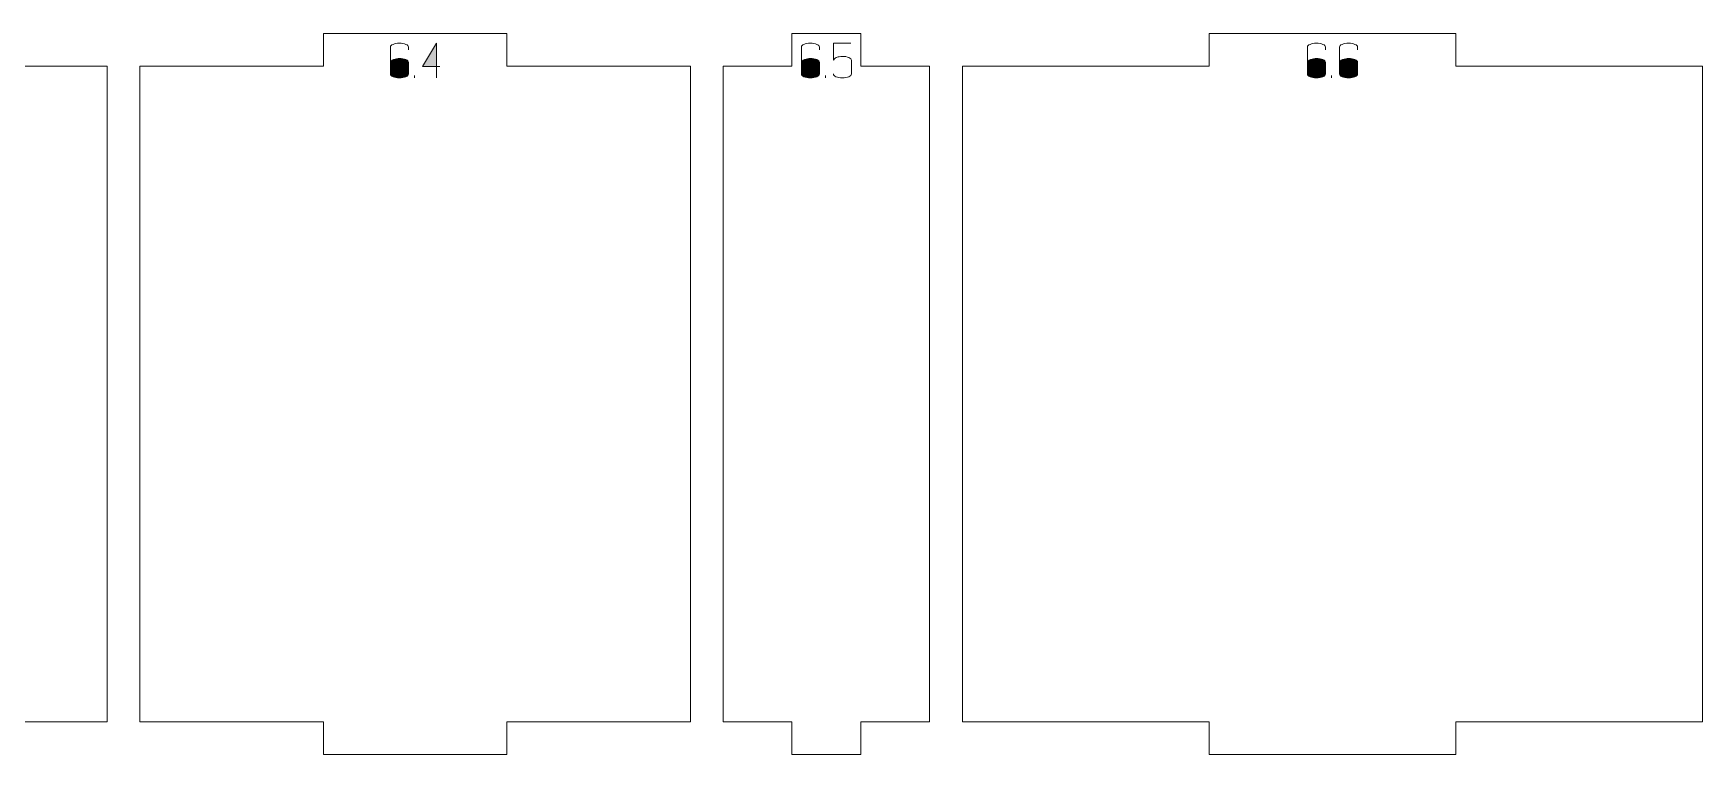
# Model space of a CAD drawing. Header units: centimetres. Extents: x -158 to 228, y -202 to 254.
# Drawn here: x 85.39 to 100.67, y 13.83 to 20.43 of the extents above; entities that cross this region are included whole.
import ezdxf

# ---------------------------------------------------------------- set-up
doc = ezdxf.new("R2010")
doc.units = ezdxf.units.CM
doc.header["$MEASUREMENT"] = 0
doc.layers.add('Capa 1', color=7, linetype='Continuous')

msp = doc.modelspace()

# ---------------------------------------------------------------- hatches: boundary and pattern name
at = {"layer": 'Capa 1', "true_color": 0x3e4095}
h = msp.add_hatch(color=175, dxfattribs=at)
edge = h.paths.add_edge_path()
edge.add_spline(control_points=[(88.73837, 20.02382), (88.71483, 20.02382), (88.69518, 20.02726), (88.67944, 20.03414), (88.66369, 20.04102), (88.65582, 20.04935), (88.65582, 20.05913), (88.65582, 20.05913), (88.65582, 20.16599), (88.65582, 20.16599), (88.65582, 20.16599), (88.65582, 20.30495), (88.65582, 20.30495), (88.65582, 20.31473), (88.66369, 20.32306), (88.67944, 20.32994), (88.69518, 20.33682), (88.71483, 20.34026), (88.73837, 20.34026), (88.76191, 20.34026), (88.78156, 20.33682), (88.7973, 20.32994), (88.81305, 20.32306), (88.82092, 20.31473), (88.82092, 20.30495), (88.82092, 20.30495), (88.82092, 20.27927), (88.82092, 20.27927), (88.82092, 20.27927), (88.82092, 20.30495), (88.82092, 20.30495), (88.82092, 20.31473), (88.81305, 20.32306), (88.7973, 20.32994), (88.78156, 20.33682), (88.76191, 20.34026), (88.73837, 20.34026), (88.71483, 20.34026), (88.69518, 20.33682), (88.67944, 20.32994), (88.66369, 20.32306), (88.65582, 20.31473), (88.65582, 20.30495), (88.65582, 20.30495), (88.65582, 20.16599), (88.65582, 20.16599), (88.65582, 20.17516), (88.66537, 20.18334), (88.68448, 20.19052), (88.70359, 20.19771), (88.72155, 20.2013), (88.73837, 20.2013), (88.76191, 20.2013), (88.78156, 20.19786), (88.7973, 20.19098), (88.81305, 20.1841), (88.82092, 20.17577), (88.82092, 20.16599), (88.82092, 20.16599), (88.82092, 20.05913), (88.82092, 20.05913), (88.82092, 20.04935), (88.81305, 20.04102), (88.7973, 20.03414), (88.78156, 20.02726), (88.76191, 20.02382), (88.73837, 20.02382)], knot_values=[0, 0, 0, 0, 0.04545455, 0.04545455, 0.04545455, 0.09090909, 0.09090909, 0.09090909, 0.13636364, 0.13636364, 0.13636364, 0.18181818, 0.18181818, 0.18181818, 0.22727273, 0.22727273, 0.22727273, 0.27272727, 0.27272727, 0.27272727, 0.31818182, 0.31818182, 0.31818182, 0.36363636, 0.36363636, 0.36363636, 0.40909091, 0.40909091, 0.40909091, 0.45454545, 0.45454545, 0.45454545, 0.5, 0.5, 0.5, 0.54545455, 0.54545455, 0.54545455, 0.59090909, 0.59090909, 0.59090909, 0.63636364, 0.63636364, 0.63636364, 0.68181818, 0.68181818, 0.68181818, 0.72727273, 0.72727273, 0.72727273, 0.77272727, 0.77272727, 0.77272727, 0.81818182, 0.81818182, 0.81818182, 0.86363636, 0.86363636, 0.86363636, 0.90909091, 0.90909091, 0.90909091, 0.95454545, 0.95454545, 0.95454545, 1, 1, 1, 1], degree=3, periodic=1)
h = msp.add_hatch(color=175, dxfattribs=at)
edge = h.paths.add_edge_path()
edge.add_spline(control_points=[(89.07912, 20.12838), (89.07912, 20.12838), (89.07912, 20.34072), (89.07912, 20.34072), (89.07912, 20.34072), (88.94933, 20.12838), (88.94933, 20.12838), (88.94933, 20.12838), (89.07912, 20.12838), (89.07912, 20.12838)], knot_values=[0, 0, 0, 0, 0.33333333, 0.33333333, 0.33333333, 0.66666667, 0.66666667, 0.66666667, 1, 1, 1, 1], degree=3, periodic=1)
h = msp.add_hatch(color=175, dxfattribs=at)
edge = h.paths.add_edge_path()
edge.add_spline(control_points=[(89.07912, 20.12838), (89.07912, 20.12838), (89.07912, 20.02382), (89.07912, 20.02382), (89.07912, 20.02382), (89.07912, 20.12838), (89.07912, 20.12838), (89.07912, 20.12838), (88.94933, 20.12838), (88.94933, 20.12838), (88.94933, 20.12838), (89.07912, 20.34072), (89.07912, 20.34072), (89.07912, 20.34072), (89.07912, 20.12838), (89.07912, 20.12838), (89.07912, 20.12838), (89.10893, 20.12838), (89.10893, 20.12838), (89.10893, 20.12838), (89.07912, 20.12838), (89.07912, 20.12838)], knot_values=[0, 0, 0, 0, 0.14285714, 0.14285714, 0.14285714, 0.28571429, 0.28571429, 0.28571429, 0.42857143, 0.42857143, 0.42857143, 0.57142857, 0.57142857, 0.57142857, 0.71428571, 0.71428571, 0.71428571, 0.85714286, 0.85714286, 0.85714286, 1, 1, 1, 1], degree=3, periodic=1)
h = msp.add_hatch(color=175, dxfattribs=at)
edge = h.paths.add_edge_path()
edge.add_spline(control_points=[(92.5017, 20.02382), (92.47816, 20.02382), (92.45851, 20.02726), (92.44277, 20.03414), (92.42702, 20.04102), (92.41915, 20.04935), (92.41915, 20.05913), (92.41915, 20.05913), (92.41915, 20.16599), (92.41915, 20.16599), (92.41915, 20.16599), (92.41915, 20.30495), (92.41915, 20.30495), (92.41915, 20.31473), (92.42702, 20.32306), (92.44277, 20.32994), (92.45851, 20.33682), (92.47816, 20.34026), (92.5017, 20.34026), (92.52524, 20.34026), (92.54489, 20.33682), (92.56063, 20.32994), (92.57638, 20.32306), (92.58425, 20.31473), (92.58425, 20.30495), (92.58425, 20.30495), (92.58425, 20.27927), (92.58425, 20.27927), (92.58425, 20.27927), (92.58425, 20.30495), (92.58425, 20.30495), (92.58425, 20.31473), (92.57638, 20.32306), (92.56063, 20.32994), (92.54489, 20.33682), (92.52524, 20.34026), (92.5017, 20.34026), (92.47816, 20.34026), (92.45851, 20.33682), (92.44277, 20.32994), (92.42702, 20.32306), (92.41915, 20.31473), (92.41915, 20.30495), (92.41915, 20.30495), (92.41915, 20.16599), (92.41915, 20.16599), (92.41915, 20.17516), (92.4287, 20.18334), (92.44781, 20.19052), (92.46692, 20.19771), (92.48488, 20.2013), (92.5017, 20.2013), (92.52524, 20.2013), (92.54489, 20.19786), (92.56063, 20.19098), (92.57638, 20.1841), (92.58425, 20.17577), (92.58425, 20.16599), (92.58425, 20.16599), (92.58425, 20.05913), (92.58425, 20.05913), (92.58425, 20.04935), (92.57638, 20.04102), (92.56063, 20.03414), (92.54489, 20.02726), (92.52524, 20.02382), (92.5017, 20.02382)], knot_values=[0, 0, 0, 0, 0.04545455, 0.04545455, 0.04545455, 0.09090909, 0.09090909, 0.09090909, 0.13636364, 0.13636364, 0.13636364, 0.18181818, 0.18181818, 0.18181818, 0.22727273, 0.22727273, 0.22727273, 0.27272727, 0.27272727, 0.27272727, 0.31818182, 0.31818182, 0.31818182, 0.36363636, 0.36363636, 0.36363636, 0.40909091, 0.40909091, 0.40909091, 0.45454545, 0.45454545, 0.45454545, 0.5, 0.5, 0.5, 0.54545455, 0.54545455, 0.54545455, 0.59090909, 0.59090909, 0.59090909, 0.63636364, 0.63636364, 0.63636364, 0.68181818, 0.68181818, 0.68181818, 0.72727273, 0.72727273, 0.72727273, 0.77272727, 0.77272727, 0.77272727, 0.81818182, 0.81818182, 0.81818182, 0.86363636, 0.86363636, 0.86363636, 0.90909091, 0.90909091, 0.90909091, 0.95454545, 0.95454545, 0.95454545, 1, 1, 1, 1], degree=3, periodic=1)
h = msp.add_hatch(color=175, dxfattribs=at)
edge = h.paths.add_edge_path()
edge.add_spline(control_points=[(92.79521, 20.02382), (92.77167, 20.02382), (92.75202, 20.02726), (92.73628, 20.03414), (92.72053, 20.04102), (92.71266, 20.04935), (92.71266, 20.05913), (92.71266, 20.04935), (92.72053, 20.04102), (92.73628, 20.03414), (92.75202, 20.02726), (92.77167, 20.02382), (92.79521, 20.02382), (92.81875, 20.02382), (92.8384, 20.02726), (92.85414, 20.03414), (92.86989, 20.04102), (92.87776, 20.04935), (92.87776, 20.05913), (92.87776, 20.05913), (92.87776, 20.18479), (92.87776, 20.18479), (92.87776, 20.19458), (92.86989, 20.20291), (92.85414, 20.20979), (92.8384, 20.21667), (92.81875, 20.22011), (92.79521, 20.22011), (92.77381, 20.21827), (92.7573, 20.21582), (92.74568, 20.21277), (92.73406, 20.20971), (92.72306, 20.20038), (92.71266, 20.18479), (92.71266, 20.18479), (92.71266, 20.34026), (92.71266, 20.34026), (92.71266, 20.34026), (92.87226, 20.34026), (92.87226, 20.34026), (92.87226, 20.34026), (92.71266, 20.34026), (92.71266, 20.34026), (92.71266, 20.34026), (92.71266, 20.18479), (92.71266, 20.18479), (92.72306, 20.20038), (92.73406, 20.20971), (92.74568, 20.21277), (92.7573, 20.21582), (92.77381, 20.21827), (92.79521, 20.22011), (92.81875, 20.22011), (92.8384, 20.21667), (92.85414, 20.20979), (92.86989, 20.20291), (92.87776, 20.19458), (92.87776, 20.18479), (92.87776, 20.18479), (92.87776, 20.05913), (92.87776, 20.05913), (92.87776, 20.04935), (92.86989, 20.04102), (92.85414, 20.03414), (92.8384, 20.02726), (92.81875, 20.02382), (92.79521, 20.02382)], knot_values=[0, 0, 0, 0, 0.04545455, 0.04545455, 0.04545455, 0.09090909, 0.09090909, 0.09090909, 0.13636364, 0.13636364, 0.13636364, 0.18181818, 0.18181818, 0.18181818, 0.22727273, 0.22727273, 0.22727273, 0.27272727, 0.27272727, 0.27272727, 0.31818182, 0.31818182, 0.31818182, 0.36363636, 0.36363636, 0.36363636, 0.40909091, 0.40909091, 0.40909091, 0.45454545, 0.45454545, 0.45454545, 0.5, 0.5, 0.5, 0.54545455, 0.54545455, 0.54545455, 0.59090909, 0.59090909, 0.59090909, 0.63636364, 0.63636364, 0.63636364, 0.68181818, 0.68181818, 0.68181818, 0.72727273, 0.72727273, 0.72727273, 0.77272727, 0.77272727, 0.77272727, 0.81818182, 0.81818182, 0.81818182, 0.86363636, 0.86363636, 0.86363636, 0.90909091, 0.90909091, 0.90909091, 0.95454545, 0.95454545, 0.95454545, 1, 1, 1, 1], degree=3, periodic=1)
h = msp.add_hatch(color=175, dxfattribs=at)
edge = h.paths.add_edge_path()
edge.add_spline(control_points=[(97.13653, 20.02382), (97.11299, 20.02382), (97.09334, 20.02726), (97.0776, 20.03414), (97.06185, 20.04102), (97.05398, 20.04935), (97.05398, 20.05913), (97.05398, 20.05913), (97.05398, 20.16599), (97.05398, 20.16599), (97.05398, 20.16599), (97.05398, 20.30495), (97.05398, 20.30495), (97.05398, 20.31473), (97.06185, 20.32306), (97.0776, 20.32994), (97.09334, 20.33682), (97.11299, 20.34026), (97.13653, 20.34026), (97.16007, 20.34026), (97.17972, 20.33682), (97.19546, 20.32994), (97.21121, 20.32306), (97.21908, 20.31473), (97.21908, 20.30495), (97.21908, 20.30495), (97.21908, 20.27927), (97.21908, 20.27927), (97.21908, 20.27927), (97.21908, 20.30495), (97.21908, 20.30495), (97.21908, 20.31473), (97.21121, 20.32306), (97.19546, 20.32994), (97.17972, 20.33682), (97.16007, 20.34026), (97.13653, 20.34026), (97.11299, 20.34026), (97.09334, 20.33682), (97.0776, 20.32994), (97.06185, 20.32306), (97.05398, 20.31473), (97.05398, 20.30495), (97.05398, 20.30495), (97.05398, 20.16599), (97.05398, 20.16599), (97.05398, 20.17516), (97.06353, 20.18334), (97.08264, 20.19052), (97.10175, 20.19771), (97.11971, 20.2013), (97.13653, 20.2013), (97.16007, 20.2013), (97.17972, 20.19786), (97.19546, 20.19098), (97.21121, 20.1841), (97.21908, 20.17577), (97.21908, 20.16599), (97.21908, 20.16599), (97.21908, 20.05913), (97.21908, 20.05913), (97.21908, 20.04935), (97.21121, 20.04102), (97.19546, 20.03414), (97.17972, 20.02726), (97.16007, 20.02382), (97.13653, 20.02382)], knot_values=[0, 0, 0, 0, 0.04545455, 0.04545455, 0.04545455, 0.09090909, 0.09090909, 0.09090909, 0.13636364, 0.13636364, 0.13636364, 0.18181818, 0.18181818, 0.18181818, 0.22727273, 0.22727273, 0.22727273, 0.27272727, 0.27272727, 0.27272727, 0.31818182, 0.31818182, 0.31818182, 0.36363636, 0.36363636, 0.36363636, 0.40909091, 0.40909091, 0.40909091, 0.45454545, 0.45454545, 0.45454545, 0.5, 0.5, 0.5, 0.54545455, 0.54545455, 0.54545455, 0.59090909, 0.59090909, 0.59090909, 0.63636364, 0.63636364, 0.63636364, 0.68181818, 0.68181818, 0.68181818, 0.72727273, 0.72727273, 0.72727273, 0.77272727, 0.77272727, 0.77272727, 0.81818182, 0.81818182, 0.81818182, 0.86363636, 0.86363636, 0.86363636, 0.90909091, 0.90909091, 0.90909091, 0.95454545, 0.95454545, 0.95454545, 1, 1, 1, 1], degree=3, periodic=1)
h = msp.add_hatch(color=175, dxfattribs=at)
edge = h.paths.add_edge_path()
edge.add_spline(control_points=[(97.43004, 20.02382), (97.4065, 20.02382), (97.38685, 20.02726), (97.37111, 20.03414), (97.35536, 20.04102), (97.34749, 20.04935), (97.34749, 20.05913), (97.34749, 20.05913), (97.34749, 20.16599), (97.34749, 20.16599), (97.34749, 20.16599), (97.34749, 20.30495), (97.34749, 20.30495), (97.34749, 20.31473), (97.35536, 20.32306), (97.37111, 20.32994), (97.38685, 20.33682), (97.4065, 20.34026), (97.43004, 20.34026), (97.45358, 20.34026), (97.47323, 20.33682), (97.48897, 20.32994), (97.50472, 20.32306), (97.51259, 20.31473), (97.51259, 20.30495), (97.51259, 20.30495), (97.51259, 20.27927), (97.51259, 20.27927), (97.51259, 20.27927), (97.51259, 20.30495), (97.51259, 20.30495), (97.51259, 20.31473), (97.50472, 20.32306), (97.48897, 20.32994), (97.47323, 20.33682), (97.45358, 20.34026), (97.43004, 20.34026), (97.4065, 20.34026), (97.38685, 20.33682), (97.37111, 20.32994), (97.35536, 20.32306), (97.34749, 20.31473), (97.34749, 20.30495), (97.34749, 20.30495), (97.34749, 20.16599), (97.34749, 20.16599), (97.34749, 20.17516), (97.35704, 20.18334), (97.37615, 20.19052), (97.39526, 20.19771), (97.41322, 20.2013), (97.43004, 20.2013), (97.45358, 20.2013), (97.47323, 20.19786), (97.48897, 20.19098), (97.50472, 20.1841), (97.51259, 20.17577), (97.51259, 20.16599), (97.51259, 20.16599), (97.51259, 20.05913), (97.51259, 20.05913), (97.51259, 20.04935), (97.50472, 20.04102), (97.48897, 20.03414), (97.47323, 20.02726), (97.45358, 20.02382), (97.43004, 20.02382)], knot_values=[0, 0, 0, 0, 0.04545455, 0.04545455, 0.04545455, 0.09090909, 0.09090909, 0.09090909, 0.13636364, 0.13636364, 0.13636364, 0.18181818, 0.18181818, 0.18181818, 0.22727273, 0.22727273, 0.22727273, 0.27272727, 0.27272727, 0.27272727, 0.31818182, 0.31818182, 0.31818182, 0.36363636, 0.36363636, 0.36363636, 0.40909091, 0.40909091, 0.40909091, 0.45454545, 0.45454545, 0.45454545, 0.5, 0.5, 0.5, 0.54545455, 0.54545455, 0.54545455, 0.59090909, 0.59090909, 0.59090909, 0.63636364, 0.63636364, 0.63636364, 0.68181818, 0.68181818, 0.68181818, 0.72727273, 0.72727273, 0.72727273, 0.77272727, 0.77272727, 0.77272727, 0.81818182, 0.81818182, 0.81818182, 0.86363636, 0.86363636, 0.86363636, 0.90909091, 0.90909091, 0.90909091, 0.95454545, 0.95454545, 0.95454545, 1, 1, 1, 1], degree=3, periodic=1)
h = msp.add_hatch(color=175, dxfattribs=at)
edge = h.paths.add_edge_path()
edge.add_spline(control_points=[(88.65582, 20.05913), (88.65582, 20.04935), (88.66369, 20.04102), (88.67944, 20.03414), (88.69518, 20.02726), (88.71483, 20.02382), (88.73837, 20.02382), (88.76191, 20.02382), (88.78156, 20.02726), (88.7973, 20.03414), (88.81305, 20.04102), (88.82092, 20.04935), (88.82092, 20.05913), (88.82092, 20.05913), (88.82092, 20.16599), (88.82092, 20.16599), (88.82092, 20.17577), (88.81305, 20.1841), (88.7973, 20.19098), (88.78156, 20.19786), (88.76191, 20.2013), (88.73837, 20.2013), (88.72155, 20.2013), (88.70359, 20.19771), (88.68448, 20.19052), (88.66537, 20.18334), (88.65582, 20.17516), (88.65582, 20.16599), (88.65582, 20.16599), (88.65582, 20.05913), (88.65582, 20.05913)], knot_values=[0, 0, 0, 0, 0.1, 0.1, 0.1, 0.2, 0.2, 0.2, 0.3, 0.3, 0.3, 0.4, 0.4, 0.4, 0.5, 0.5, 0.5, 0.6, 0.6, 0.6, 0.7, 0.7, 0.7, 0.8, 0.8, 0.8, 0.9, 0.9, 0.9, 1, 1, 1, 1], degree=3, periodic=1)
h = msp.add_hatch(color=175, dxfattribs=at)
edge = h.paths.add_edge_path()
edge.add_spline(control_points=[(92.41915, 20.05913), (92.41915, 20.04935), (92.42702, 20.04102), (92.44277, 20.03414), (92.45851, 20.02726), (92.47816, 20.02382), (92.5017, 20.02382), (92.52524, 20.02382), (92.54489, 20.02726), (92.56063, 20.03414), (92.57638, 20.04102), (92.58425, 20.04935), (92.58425, 20.05913), (92.58425, 20.05913), (92.58425, 20.16599), (92.58425, 20.16599), (92.58425, 20.17577), (92.57638, 20.1841), (92.56063, 20.19098), (92.54489, 20.19786), (92.52524, 20.2013), (92.5017, 20.2013), (92.48488, 20.2013), (92.46692, 20.19771), (92.44781, 20.19052), (92.4287, 20.18334), (92.41915, 20.17516), (92.41915, 20.16599), (92.41915, 20.16599), (92.41915, 20.05913), (92.41915, 20.05913)], knot_values=[0, 0, 0, 0, 0.1, 0.1, 0.1, 0.2, 0.2, 0.2, 0.3, 0.3, 0.3, 0.4, 0.4, 0.4, 0.5, 0.5, 0.5, 0.6, 0.6, 0.6, 0.7, 0.7, 0.7, 0.8, 0.8, 0.8, 0.9, 0.9, 0.9, 1, 1, 1, 1], degree=3, periodic=1)
h = msp.add_hatch(color=175, dxfattribs=at)
edge = h.paths.add_edge_path()
edge.add_spline(control_points=[(97.05398, 20.05913), (97.05398, 20.04935), (97.06185, 20.04102), (97.0776, 20.03414), (97.09334, 20.02726), (97.11299, 20.02382), (97.13653, 20.02382), (97.16007, 20.02382), (97.17972, 20.02726), (97.19546, 20.03414), (97.21121, 20.04102), (97.21908, 20.04935), (97.21908, 20.05913), (97.21908, 20.05913), (97.21908, 20.16599), (97.21908, 20.16599), (97.21908, 20.17577), (97.21121, 20.1841), (97.19546, 20.19098), (97.17972, 20.19786), (97.16007, 20.2013), (97.13653, 20.2013), (97.11971, 20.2013), (97.10175, 20.19771), (97.08264, 20.19052), (97.06353, 20.18334), (97.05398, 20.17516), (97.05398, 20.16599), (97.05398, 20.16599), (97.05398, 20.05913), (97.05398, 20.05913)], knot_values=[0, 0, 0, 0, 0.1, 0.1, 0.1, 0.2, 0.2, 0.2, 0.3, 0.3, 0.3, 0.4, 0.4, 0.4, 0.5, 0.5, 0.5, 0.6, 0.6, 0.6, 0.7, 0.7, 0.7, 0.8, 0.8, 0.8, 0.9, 0.9, 0.9, 1, 1, 1, 1], degree=3, periodic=1)
h = msp.add_hatch(color=175, dxfattribs=at)
edge = h.paths.add_edge_path()
edge.add_spline(control_points=[(97.34749, 20.05913), (97.34749, 20.04935), (97.35536, 20.04102), (97.37111, 20.03414), (97.38685, 20.02726), (97.4065, 20.02382), (97.43004, 20.02382), (97.45358, 20.02382), (97.47323, 20.02726), (97.48897, 20.03414), (97.50472, 20.04102), (97.51259, 20.04935), (97.51259, 20.05913), (97.51259, 20.05913), (97.51259, 20.16599), (97.51259, 20.16599), (97.51259, 20.17577), (97.50472, 20.1841), (97.48897, 20.19098), (97.47323, 20.19786), (97.45358, 20.2013), (97.43004, 20.2013), (97.41322, 20.2013), (97.39526, 20.19771), (97.37615, 20.19052), (97.35704, 20.18334), (97.34749, 20.17516), (97.34749, 20.16599), (97.34749, 20.16599), (97.34749, 20.05913), (97.34749, 20.05913)], knot_values=[0, 0, 0, 0, 0.1, 0.1, 0.1, 0.2, 0.2, 0.2, 0.3, 0.3, 0.3, 0.4, 0.4, 0.4, 0.5, 0.5, 0.5, 0.6, 0.6, 0.6, 0.7, 0.7, 0.7, 0.8, 0.8, 0.8, 0.9, 0.9, 0.9, 1, 1, 1, 1], degree=3, periodic=1)
h = msp.add_hatch(color=175, dxfattribs=at)
edge = h.paths.add_edge_path()
edge.add_spline(control_points=[(88.87595, 20.02382), (88.87595, 20.02382), (88.87595, 20.04629), (88.87595, 20.04629), (88.87595, 20.04629), (88.87595, 20.02382), (88.87595, 20.02382)], knot_values=[0, 0, 0, 0, 0.5, 0.5, 0.5, 1, 1, 1, 1], degree=3, periodic=1)
h = msp.add_hatch(color=175, dxfattribs=at)
edge = h.paths.add_edge_path()
edge.add_spline(control_points=[(92.63928, 20.02382), (92.63928, 20.02382), (92.63928, 20.04629), (92.63928, 20.04629), (92.63928, 20.04629), (92.63928, 20.02382), (92.63928, 20.02382)], knot_values=[0, 0, 0, 0, 0.5, 0.5, 0.5, 1, 1, 1, 1], degree=3, periodic=1)
h = msp.add_hatch(color=175, dxfattribs=at)
edge = h.paths.add_edge_path()
edge.add_spline(control_points=[(97.27411, 20.02382), (97.27411, 20.02382), (97.27411, 20.04629), (97.27411, 20.04629), (97.27411, 20.04629), (97.27411, 20.02382), (97.27411, 20.02382)], knot_values=[0, 0, 0, 0, 0.5, 0.5, 0.5, 1, 1, 1, 1], degree=3, periodic=1)

# ---------------------------------------------------------------- linework, layer by layer
at = {"layer": 'Capa 1', "color": 240, "lineweight": 20}
for points in [[(74.10145, 20.13022), (74.10145, 20.13022), (74.10145, 14.13022), (74.10145, 14.13022), (74.10145, 14.13022), (78.08818, 14.13022), (78.08818, 14.13022), (78.08818, 14.13022), (78.08818, 13.83022), (78.08818, 13.83022), (78.08818, 13.83022), (82.07491, 13.83022), (82.07491, 13.83022), (82.07491, 13.83022), (82.07491, 14.13022), (82.07491, 14.13022), (82.07491, 14.13022), (86.06164, 14.13022), (86.06164, 14.13022), (86.06164, 14.13022), (86.06164, 20.13022), (86.06164, 20.13022), (86.06164, 20.13022), (82.07491, 20.13022), (82.07491, 20.13022), (82.07491, 20.13022), (82.07491, 20.43022), (82.07491, 20.43022), (82.07491, 20.43022), (78.08818, 20.43022), (78.08818, 20.43022), (78.08818, 20.43022), (78.08818, 20.13022), (78.08818, 20.13022), (78.08818, 20.13022), (74.10145, 20.13022), (74.10145, 20.13022)], [(86.36164, 20.13022), (86.36164, 20.13022), (86.36164, 14.13022), (86.36164, 14.13022), (86.36164, 14.13022), (88.04213, 14.13022), (88.04213, 14.13022), (88.04213, 14.13022), (88.04213, 13.83022), (88.04213, 13.83022), (88.04213, 13.83022), (89.72262, 13.83022), (89.72262, 13.83022), (89.72262, 13.83022), (89.72262, 14.13022), (89.72262, 14.13022), (89.72262, 14.13022), (91.40311, 14.13022), (91.40311, 14.13022), (91.40311, 14.13022), (91.40311, 20.13022), (91.40311, 20.13022), (91.40311, 20.13022), (89.72262, 20.13022), (89.72262, 20.13022), (89.72262, 20.13022), (89.72262, 20.43022), (89.72262, 20.43022), (89.72262, 20.43022), (88.04213, 20.43022), (88.04213, 20.43022), (88.04213, 20.43022), (88.04213, 20.13022), (88.04213, 20.13022), (88.04213, 20.13022), (86.36164, 20.13022), (86.36164, 20.13022)], [(91.70311, 20.13022), (91.70311, 20.13022), (91.70311, 14.13022), (91.70311, 14.13022), (91.70311, 14.13022), (92.33334, 14.13022), (92.33334, 14.13022), (92.33334, 14.13022), (92.33334, 13.83022), (92.33334, 13.83022), (92.33334, 13.83022), (92.96357, 13.83022), (92.96357, 13.83022), (92.96357, 13.83022), (92.96357, 14.13022), (92.96357, 14.13022), (92.96357, 14.13022), (93.5938, 14.13022), (93.5938, 14.13022), (93.5938, 14.13022), (93.5938, 20.13022), (93.5938, 20.13022), (93.5938, 20.13022), (92.96357, 20.13022), (92.96357, 20.13022), (92.96357, 20.13022), (92.96357, 20.43022), (92.96357, 20.43022), (92.96357, 20.43022), (92.33334, 20.43022), (92.33334, 20.43022), (92.33334, 20.43022), (92.33334, 20.13022), (92.33334, 20.13022), (92.33334, 20.13022), (91.70311, 20.13022), (91.70311, 20.13022)], [(93.8938, 20.13022), (93.8938, 20.13022), (93.8938, 14.13022), (93.8938, 14.13022), (93.8938, 14.13022), (96.15345, 14.13022), (96.15345, 14.13022), (96.15345, 14.13022), (96.15345, 13.83022), (96.15345, 13.83022), (96.15345, 13.83022), (98.41311, 13.83022), (98.41311, 13.83022), (98.41311, 13.83022), (98.41311, 14.13022), (98.41311, 14.13022), (98.41311, 14.13022), (100.67277, 14.13022), (100.67277, 14.13022), (100.67277, 14.13022), (100.67277, 20.13022), (100.67277, 20.13022), (100.67277, 20.13022), (98.41311, 20.13022), (98.41311, 20.13022), (98.41311, 20.13022), (98.41311, 20.43022), (98.41311, 20.43022), (98.41311, 20.43022), (96.15345, 20.43022), (96.15345, 20.43022), (96.15345, 20.43022), (96.15345, 20.13022), (96.15345, 20.13022), (96.15345, 20.13022), (93.8938, 20.13022), (93.8938, 20.13022)]]:
    msp.add_open_spline(points, degree=3, knots=[0, 0, 0, 0, 0.08333333, 0.08333333, 0.08333333, 0.16666667, 0.16666667, 0.16666667, 0.25, 0.25, 0.25, 0.33333333, 0.33333333, 0.33333333, 0.41666667, 0.41666667, 0.41666667, 0.5, 0.5, 0.5, 0.58333333, 0.58333333, 0.58333333, 0.66666667, 0.66666667, 0.66666667, 0.75, 0.75, 0.75, 0.83333333, 0.83333333, 0.83333333, 0.91666667, 0.91666667, 0.91666667, 1, 1, 1, 1], dxfattribs=at)
at = {"layer": 'Capa 1', "color": 114, "lineweight": 9}
for points, knots in [([(88.73837, 20.02382), (88.71483, 20.02382), (88.69518, 20.02726), (88.67944, 20.03414), (88.66369, 20.04102), (88.65582, 20.04935), (88.65582, 20.05913), (88.65582, 20.05913), (88.65582, 20.16599), (88.65582, 20.16599), (88.65582, 20.16599), (88.65582, 20.30495), (88.65582, 20.30495), (88.65582, 20.31473), (88.66369, 20.32306), (88.67944, 20.32994), (88.69518, 20.33682), (88.71483, 20.34026), (88.73837, 20.34026), (88.76191, 20.34026), (88.78156, 20.33682), (88.7973, 20.32994), (88.81305, 20.32306), (88.82092, 20.31473), (88.82092, 20.30495), (88.82092, 20.30495), (88.82092, 20.27927), (88.82092, 20.27927), (88.82092, 20.27927), (88.82092, 20.30495), (88.82092, 20.30495), (88.82092, 20.31473), (88.81305, 20.32306), (88.7973, 20.32994), (88.78156, 20.33682), (88.76191, 20.34026), (88.73837, 20.34026), (88.71483, 20.34026), (88.69518, 20.33682), (88.67944, 20.32994), (88.66369, 20.32306), (88.65582, 20.31473), (88.65582, 20.30495), (88.65582, 20.30495), (88.65582, 20.16599), (88.65582, 20.16599), (88.65582, 20.17516), (88.66537, 20.18334), (88.68448, 20.19052), (88.70359, 20.19771), (88.72155, 20.2013), (88.73837, 20.2013), (88.76191, 20.2013), (88.78156, 20.19786), (88.7973, 20.19098), (88.81305, 20.1841), (88.82092, 20.17577), (88.82092, 20.16599), (88.82092, 20.16599), (88.82092, 20.05913), (88.82092, 20.05913), (88.82092, 20.04935), (88.81305, 20.04102), (88.7973, 20.03414), (88.78156, 20.02726), (88.76191, 20.02382), (88.73837, 20.02382)], [0, 0, 0, 0, 0.04545455, 0.04545455, 0.04545455, 0.09090909, 0.09090909, 0.09090909, 0.13636364, 0.13636364, 0.13636364, 0.18181818, 0.18181818, 0.18181818, 0.22727273, 0.22727273, 0.22727273, 0.27272727, 0.27272727, 0.27272727, 0.31818182, 0.31818182, 0.31818182, 0.36363636, 0.36363636, 0.36363636, 0.40909091, 0.40909091, 0.40909091, 0.45454545, 0.45454545, 0.45454545, 0.5, 0.5, 0.5, 0.54545455, 0.54545455, 0.54545455, 0.59090909, 0.59090909, 0.59090909, 0.63636364, 0.63636364, 0.63636364, 0.68181818, 0.68181818, 0.68181818, 0.72727273, 0.72727273, 0.72727273, 0.77272727, 0.77272727, 0.77272727, 0.81818182, 0.81818182, 0.81818182, 0.86363636, 0.86363636, 0.86363636, 0.90909091, 0.90909091, 0.90909091, 0.95454545, 0.95454545, 0.95454545, 1, 1, 1, 1]), ([(89.07912, 20.12838), (89.07912, 20.12838), (89.07912, 20.34072), (89.07912, 20.34072), (89.07912, 20.34072), (88.94933, 20.12838), (88.94933, 20.12838), (88.94933, 20.12838), (89.07912, 20.12838), (89.07912, 20.12838)], [0, 0, 0, 0, 0.33333333, 0.33333333, 0.33333333, 0.66666667, 0.66666667, 0.66666667, 1, 1, 1, 1]), ([(89.07912, 20.12838), (89.07912, 20.12838), (89.07912, 20.02382), (89.07912, 20.02382), (89.07912, 20.02382), (89.07912, 20.12838), (89.07912, 20.12838), (89.07912, 20.12838), (88.94933, 20.12838), (88.94933, 20.12838), (88.94933, 20.12838), (89.07912, 20.34072), (89.07912, 20.34072), (89.07912, 20.34072), (89.07912, 20.12838), (89.07912, 20.12838), (89.07912, 20.12838), (89.10893, 20.12838), (89.10893, 20.12838), (89.10893, 20.12838), (89.07912, 20.12838), (89.07912, 20.12838)], [0, 0, 0, 0, 0.14285714, 0.14285714, 0.14285714, 0.28571429, 0.28571429, 0.28571429, 0.42857143, 0.42857143, 0.42857143, 0.57142857, 0.57142857, 0.57142857, 0.71428571, 0.71428571, 0.71428571, 0.85714286, 0.85714286, 0.85714286, 1, 1, 1, 1]), ([(92.5017, 20.02382), (92.47816, 20.02382), (92.45851, 20.02726), (92.44277, 20.03414), (92.42702, 20.04102), (92.41915, 20.04935), (92.41915, 20.05913), (92.41915, 20.05913), (92.41915, 20.16599), (92.41915, 20.16599), (92.41915, 20.16599), (92.41915, 20.30495), (92.41915, 20.30495), (92.41915, 20.31473), (92.42702, 20.32306), (92.44277, 20.32994), (92.45851, 20.33682), (92.47816, 20.34026), (92.5017, 20.34026), (92.52524, 20.34026), (92.54489, 20.33682), (92.56063, 20.32994), (92.57638, 20.32306), (92.58425, 20.31473), (92.58425, 20.30495), (92.58425, 20.30495), (92.58425, 20.27927), (92.58425, 20.27927), (92.58425, 20.27927), (92.58425, 20.30495), (92.58425, 20.30495), (92.58425, 20.31473), (92.57638, 20.32306), (92.56063, 20.32994), (92.54489, 20.33682), (92.52524, 20.34026), (92.5017, 20.34026), (92.47816, 20.34026), (92.45851, 20.33682), (92.44277, 20.32994), (92.42702, 20.32306), (92.41915, 20.31473), (92.41915, 20.30495), (92.41915, 20.30495), (92.41915, 20.16599), (92.41915, 20.16599), (92.41915, 20.17516), (92.4287, 20.18334), (92.44781, 20.19052), (92.46692, 20.19771), (92.48488, 20.2013), (92.5017, 20.2013), (92.52524, 20.2013), (92.54489, 20.19786), (92.56063, 20.19098), (92.57638, 20.1841), (92.58425, 20.17577), (92.58425, 20.16599), (92.58425, 20.16599), (92.58425, 20.05913), (92.58425, 20.05913), (92.58425, 20.04935), (92.57638, 20.04102), (92.56063, 20.03414), (92.54489, 20.02726), (92.52524, 20.02382), (92.5017, 20.02382)], [0, 0, 0, 0, 0.04545455, 0.04545455, 0.04545455, 0.09090909, 0.09090909, 0.09090909, 0.13636364, 0.13636364, 0.13636364, 0.18181818, 0.18181818, 0.18181818, 0.22727273, 0.22727273, 0.22727273, 0.27272727, 0.27272727, 0.27272727, 0.31818182, 0.31818182, 0.31818182, 0.36363636, 0.36363636, 0.36363636, 0.40909091, 0.40909091, 0.40909091, 0.45454545, 0.45454545, 0.45454545, 0.5, 0.5, 0.5, 0.54545455, 0.54545455, 0.54545455, 0.59090909, 0.59090909, 0.59090909, 0.63636364, 0.63636364, 0.63636364, 0.68181818, 0.68181818, 0.68181818, 0.72727273, 0.72727273, 0.72727273, 0.77272727, 0.77272727, 0.77272727, 0.81818182, 0.81818182, 0.81818182, 0.86363636, 0.86363636, 0.86363636, 0.90909091, 0.90909091, 0.90909091, 0.95454545, 0.95454545, 0.95454545, 1, 1, 1, 1]), ([(92.79521, 20.02382), (92.77167, 20.02382), (92.75202, 20.02726), (92.73628, 20.03414), (92.72053, 20.04102), (92.71266, 20.04935), (92.71266, 20.05913), (92.71266, 20.04935), (92.72053, 20.04102), (92.73628, 20.03414), (92.75202, 20.02726), (92.77167, 20.02382), (92.79521, 20.02382), (92.81875, 20.02382), (92.8384, 20.02726), (92.85414, 20.03414), (92.86989, 20.04102), (92.87776, 20.04935), (92.87776, 20.05913), (92.87776, 20.05913), (92.87776, 20.18479), (92.87776, 20.18479), (92.87776, 20.19458), (92.86989, 20.20291), (92.85414, 20.20979), (92.8384, 20.21667), (92.81875, 20.22011), (92.79521, 20.22011), (92.77381, 20.21827), (92.7573, 20.21582), (92.74568, 20.21277), (92.73406, 20.20971), (92.72306, 20.20038), (92.71266, 20.18479), (92.71266, 20.18479), (92.71266, 20.34026), (92.71266, 20.34026), (92.71266, 20.34026), (92.87226, 20.34026), (92.87226, 20.34026), (92.87226, 20.34026), (92.71266, 20.34026), (92.71266, 20.34026), (92.71266, 20.34026), (92.71266, 20.18479), (92.71266, 20.18479), (92.72306, 20.20038), (92.73406, 20.20971), (92.74568, 20.21277), (92.7573, 20.21582), (92.77381, 20.21827), (92.79521, 20.22011), (92.81875, 20.22011), (92.8384, 20.21667), (92.85414, 20.20979), (92.86989, 20.20291), (92.87776, 20.19458), (92.87776, 20.18479), (92.87776, 20.18479), (92.87776, 20.05913), (92.87776, 20.05913), (92.87776, 20.04935), (92.86989, 20.04102), (92.85414, 20.03414), (92.8384, 20.02726), (92.81875, 20.02382), (92.79521, 20.02382)], [0, 0, 0, 0, 0.04545455, 0.04545455, 0.04545455, 0.09090909, 0.09090909, 0.09090909, 0.13636364, 0.13636364, 0.13636364, 0.18181818, 0.18181818, 0.18181818, 0.22727273, 0.22727273, 0.22727273, 0.27272727, 0.27272727, 0.27272727, 0.31818182, 0.31818182, 0.31818182, 0.36363636, 0.36363636, 0.36363636, 0.40909091, 0.40909091, 0.40909091, 0.45454545, 0.45454545, 0.45454545, 0.5, 0.5, 0.5, 0.54545455, 0.54545455, 0.54545455, 0.59090909, 0.59090909, 0.59090909, 0.63636364, 0.63636364, 0.63636364, 0.68181818, 0.68181818, 0.68181818, 0.72727273, 0.72727273, 0.72727273, 0.77272727, 0.77272727, 0.77272727, 0.81818182, 0.81818182, 0.81818182, 0.86363636, 0.86363636, 0.86363636, 0.90909091, 0.90909091, 0.90909091, 0.95454545, 0.95454545, 0.95454545, 1, 1, 1, 1]), ([(97.13653, 20.02382), (97.11299, 20.02382), (97.09334, 20.02726), (97.0776, 20.03414), (97.06185, 20.04102), (97.05398, 20.04935), (97.05398, 20.05913), (97.05398, 20.05913), (97.05398, 20.16599), (97.05398, 20.16599), (97.05398, 20.16599), (97.05398, 20.30495), (97.05398, 20.30495), (97.05398, 20.31473), (97.06185, 20.32306), (97.0776, 20.32994), (97.09334, 20.33682), (97.11299, 20.34026), (97.13653, 20.34026), (97.16007, 20.34026), (97.17972, 20.33682), (97.19546, 20.32994), (97.21121, 20.32306), (97.21908, 20.31473), (97.21908, 20.30495), (97.21908, 20.30495), (97.21908, 20.27927), (97.21908, 20.27927), (97.21908, 20.27927), (97.21908, 20.30495), (97.21908, 20.30495), (97.21908, 20.31473), (97.21121, 20.32306), (97.19546, 20.32994), (97.17972, 20.33682), (97.16007, 20.34026), (97.13653, 20.34026), (97.11299, 20.34026), (97.09334, 20.33682), (97.0776, 20.32994), (97.06185, 20.32306), (97.05398, 20.31473), (97.05398, 20.30495), (97.05398, 20.30495), (97.05398, 20.16599), (97.05398, 20.16599), (97.05398, 20.17516), (97.06353, 20.18334), (97.08264, 20.19052), (97.10175, 20.19771), (97.11971, 20.2013), (97.13653, 20.2013), (97.16007, 20.2013), (97.17972, 20.19786), (97.19546, 20.19098), (97.21121, 20.1841), (97.21908, 20.17577), (97.21908, 20.16599), (97.21908, 20.16599), (97.21908, 20.05913), (97.21908, 20.05913), (97.21908, 20.04935), (97.21121, 20.04102), (97.19546, 20.03414), (97.17972, 20.02726), (97.16007, 20.02382), (97.13653, 20.02382)], [0, 0, 0, 0, 0.04545455, 0.04545455, 0.04545455, 0.09090909, 0.09090909, 0.09090909, 0.13636364, 0.13636364, 0.13636364, 0.18181818, 0.18181818, 0.18181818, 0.22727273, 0.22727273, 0.22727273, 0.27272727, 0.27272727, 0.27272727, 0.31818182, 0.31818182, 0.31818182, 0.36363636, 0.36363636, 0.36363636, 0.40909091, 0.40909091, 0.40909091, 0.45454545, 0.45454545, 0.45454545, 0.5, 0.5, 0.5, 0.54545455, 0.54545455, 0.54545455, 0.59090909, 0.59090909, 0.59090909, 0.63636364, 0.63636364, 0.63636364, 0.68181818, 0.68181818, 0.68181818, 0.72727273, 0.72727273, 0.72727273, 0.77272727, 0.77272727, 0.77272727, 0.81818182, 0.81818182, 0.81818182, 0.86363636, 0.86363636, 0.86363636, 0.90909091, 0.90909091, 0.90909091, 0.95454545, 0.95454545, 0.95454545, 1, 1, 1, 1]), ([(97.43004, 20.02382), (97.4065, 20.02382), (97.38685, 20.02726), (97.37111, 20.03414), (97.35536, 20.04102), (97.34749, 20.04935), (97.34749, 20.05913), (97.34749, 20.05913), (97.34749, 20.16599), (97.34749, 20.16599), (97.34749, 20.16599), (97.34749, 20.30495), (97.34749, 20.30495), (97.34749, 20.31473), (97.35536, 20.32306), (97.37111, 20.32994), (97.38685, 20.33682), (97.4065, 20.34026), (97.43004, 20.34026), (97.45358, 20.34026), (97.47323, 20.33682), (97.48897, 20.32994), (97.50472, 20.32306), (97.51259, 20.31473), (97.51259, 20.30495), (97.51259, 20.30495), (97.51259, 20.27927), (97.51259, 20.27927), (97.51259, 20.27927), (97.51259, 20.30495), (97.51259, 20.30495), (97.51259, 20.31473), (97.50472, 20.32306), (97.48897, 20.32994), (97.47323, 20.33682), (97.45358, 20.34026), (97.43004, 20.34026), (97.4065, 20.34026), (97.38685, 20.33682), (97.37111, 20.32994), (97.35536, 20.32306), (97.34749, 20.31473), (97.34749, 20.30495), (97.34749, 20.30495), (97.34749, 20.16599), (97.34749, 20.16599), (97.34749, 20.17516), (97.35704, 20.18334), (97.37615, 20.19052), (97.39526, 20.19771), (97.41322, 20.2013), (97.43004, 20.2013), (97.45358, 20.2013), (97.47323, 20.19786), (97.48897, 20.19098), (97.50472, 20.1841), (97.51259, 20.17577), (97.51259, 20.16599), (97.51259, 20.16599), (97.51259, 20.05913), (97.51259, 20.05913), (97.51259, 20.04935), (97.50472, 20.04102), (97.48897, 20.03414), (97.47323, 20.02726), (97.45358, 20.02382), (97.43004, 20.02382)], [0, 0, 0, 0, 0.04545455, 0.04545455, 0.04545455, 0.09090909, 0.09090909, 0.09090909, 0.13636364, 0.13636364, 0.13636364, 0.18181818, 0.18181818, 0.18181818, 0.22727273, 0.22727273, 0.22727273, 0.27272727, 0.27272727, 0.27272727, 0.31818182, 0.31818182, 0.31818182, 0.36363636, 0.36363636, 0.36363636, 0.40909091, 0.40909091, 0.40909091, 0.45454545, 0.45454545, 0.45454545, 0.5, 0.5, 0.5, 0.54545455, 0.54545455, 0.54545455, 0.59090909, 0.59090909, 0.59090909, 0.63636364, 0.63636364, 0.63636364, 0.68181818, 0.68181818, 0.68181818, 0.72727273, 0.72727273, 0.72727273, 0.77272727, 0.77272727, 0.77272727, 0.81818182, 0.81818182, 0.81818182, 0.86363636, 0.86363636, 0.86363636, 0.90909091, 0.90909091, 0.90909091, 0.95454545, 0.95454545, 0.95454545, 1, 1, 1, 1]), ([(88.65582, 20.05913), (88.65582, 20.04935), (88.66369, 20.04102), (88.67944, 20.03414), (88.69518, 20.02726), (88.71483, 20.02382), (88.73837, 20.02382), (88.76191, 20.02382), (88.78156, 20.02726), (88.7973, 20.03414), (88.81305, 20.04102), (88.82092, 20.04935), (88.82092, 20.05913), (88.82092, 20.05913), (88.82092, 20.16599), (88.82092, 20.16599), (88.82092, 20.17577), (88.81305, 20.1841), (88.7973, 20.19098), (88.78156, 20.19786), (88.76191, 20.2013), (88.73837, 20.2013), (88.72155, 20.2013), (88.70359, 20.19771), (88.68448, 20.19052), (88.66537, 20.18334), (88.65582, 20.17516), (88.65582, 20.16599), (88.65582, 20.16599), (88.65582, 20.05913), (88.65582, 20.05913)], [0, 0, 0, 0, 0.1, 0.1, 0.1, 0.2, 0.2, 0.2, 0.3, 0.3, 0.3, 0.4, 0.4, 0.4, 0.5, 0.5, 0.5, 0.6, 0.6, 0.6, 0.7, 0.7, 0.7, 0.8, 0.8, 0.8, 0.9, 0.9, 0.9, 1, 1, 1, 1]), ([(92.41915, 20.05913), (92.41915, 20.04935), (92.42702, 20.04102), (92.44277, 20.03414), (92.45851, 20.02726), (92.47816, 20.02382), (92.5017, 20.02382), (92.52524, 20.02382), (92.54489, 20.02726), (92.56063, 20.03414), (92.57638, 20.04102), (92.58425, 20.04935), (92.58425, 20.05913), (92.58425, 20.05913), (92.58425, 20.16599), (92.58425, 20.16599), (92.58425, 20.17577), (92.57638, 20.1841), (92.56063, 20.19098), (92.54489, 20.19786), (92.52524, 20.2013), (92.5017, 20.2013), (92.48488, 20.2013), (92.46692, 20.19771), (92.44781, 20.19052), (92.4287, 20.18334), (92.41915, 20.17516), (92.41915, 20.16599), (92.41915, 20.16599), (92.41915, 20.05913), (92.41915, 20.05913)], [0, 0, 0, 0, 0.1, 0.1, 0.1, 0.2, 0.2, 0.2, 0.3, 0.3, 0.3, 0.4, 0.4, 0.4, 0.5, 0.5, 0.5, 0.6, 0.6, 0.6, 0.7, 0.7, 0.7, 0.8, 0.8, 0.8, 0.9, 0.9, 0.9, 1, 1, 1, 1]), ([(97.05398, 20.05913), (97.05398, 20.04935), (97.06185, 20.04102), (97.0776, 20.03414), (97.09334, 20.02726), (97.11299, 20.02382), (97.13653, 20.02382), (97.16007, 20.02382), (97.17972, 20.02726), (97.19546, 20.03414), (97.21121, 20.04102), (97.21908, 20.04935), (97.21908, 20.05913), (97.21908, 20.05913), (97.21908, 20.16599), (97.21908, 20.16599), (97.21908, 20.17577), (97.21121, 20.1841), (97.19546, 20.19098), (97.17972, 20.19786), (97.16007, 20.2013), (97.13653, 20.2013), (97.11971, 20.2013), (97.10175, 20.19771), (97.08264, 20.19052), (97.06353, 20.18334), (97.05398, 20.17516), (97.05398, 20.16599), (97.05398, 20.16599), (97.05398, 20.05913), (97.05398, 20.05913)], [0, 0, 0, 0, 0.1, 0.1, 0.1, 0.2, 0.2, 0.2, 0.3, 0.3, 0.3, 0.4, 0.4, 0.4, 0.5, 0.5, 0.5, 0.6, 0.6, 0.6, 0.7, 0.7, 0.7, 0.8, 0.8, 0.8, 0.9, 0.9, 0.9, 1, 1, 1, 1]), ([(97.34749, 20.05913), (97.34749, 20.04935), (97.35536, 20.04102), (97.37111, 20.03414), (97.38685, 20.02726), (97.4065, 20.02382), (97.43004, 20.02382), (97.45358, 20.02382), (97.47323, 20.02726), (97.48897, 20.03414), (97.50472, 20.04102), (97.51259, 20.04935), (97.51259, 20.05913), (97.51259, 20.05913), (97.51259, 20.16599), (97.51259, 20.16599), (97.51259, 20.17577), (97.50472, 20.1841), (97.48897, 20.19098), (97.47323, 20.19786), (97.45358, 20.2013), (97.43004, 20.2013), (97.41322, 20.2013), (97.39526, 20.19771), (97.37615, 20.19052), (97.35704, 20.18334), (97.34749, 20.17516), (97.34749, 20.16599), (97.34749, 20.16599), (97.34749, 20.05913), (97.34749, 20.05913)], [0, 0, 0, 0, 0.1, 0.1, 0.1, 0.2, 0.2, 0.2, 0.3, 0.3, 0.3, 0.4, 0.4, 0.4, 0.5, 0.5, 0.5, 0.6, 0.6, 0.6, 0.7, 0.7, 0.7, 0.8, 0.8, 0.8, 0.9, 0.9, 0.9, 1, 1, 1, 1]), ([(88.87595, 20.02382), (88.87595, 20.02382), (88.87595, 20.04629), (88.87595, 20.04629), (88.87595, 20.04629), (88.87595, 20.02382), (88.87595, 20.02382)], [0, 0, 0, 0, 0.5, 0.5, 0.5, 1, 1, 1, 1]), ([(92.63928, 20.02382), (92.63928, 20.02382), (92.63928, 20.04629), (92.63928, 20.04629), (92.63928, 20.04629), (92.63928, 20.02382), (92.63928, 20.02382)], [0, 0, 0, 0, 0.5, 0.5, 0.5, 1, 1, 1, 1]), ([(97.27411, 20.02382), (97.27411, 20.02382), (97.27411, 20.04629), (97.27411, 20.04629), (97.27411, 20.04629), (97.27411, 20.02382), (97.27411, 20.02382)], [0, 0, 0, 0, 0.5, 0.5, 0.5, 1, 1, 1, 1])]:
    msp.add_open_spline(points, degree=3, knots=knots, dxfattribs=at)

doc.saveas('drawing.dxf')
